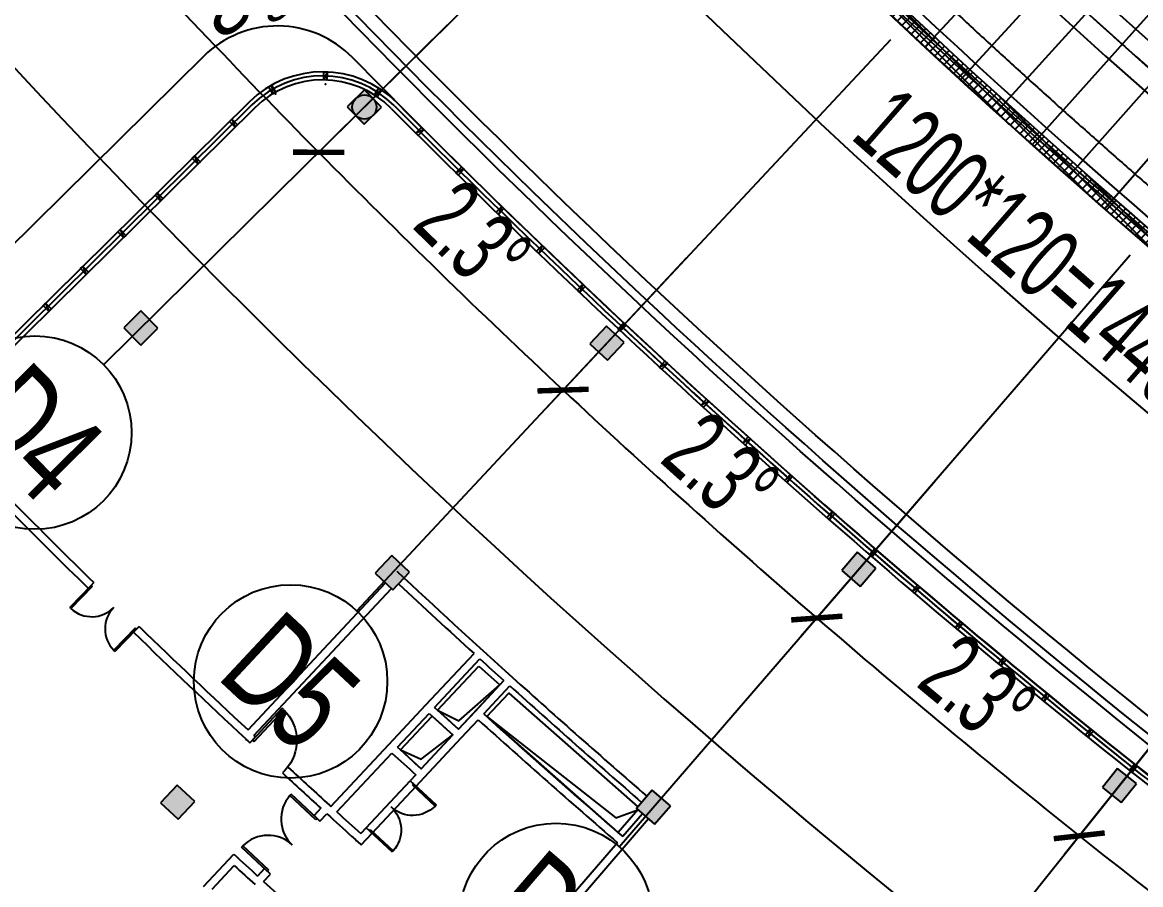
# Model space of a CAD drawing. Extents: x 1962160 to 37842216, y -162679 to 2997677.
# Drawn here: x 37453800 to 37481552, y 2588006 to 2609408 of the extents above; entities that cross this region are included whole.
import ezdxf
from ezdxf.enums import TextEntityAlignment as Align

# ---------------------------------------------------------------- set-up
doc = ezdxf.new("R2010")
doc.units = 0
doc.header["$LTSCALE"] = 1000
doc.linetypes.add('CENTER', pattern=[2, 1.25, -0.25, 0.25, -0.25])
doc.linetypes.add('CENTER2', pattern=[28.575000000000003, 19.05, -3.175, 3.175, -3.175])
doc.layers.get('0').update_dxf_attribs({"color": 8})
doc.layers.get('Defpoints').update_dxf_attribs({"color": 8})
for name, color, linetype in [('#幕墙线-平面', 8, 'Continuous'), ('#标注', 8, 'Continuous'), ('#轴线', 8, 'CENTER2'), ('1-WIN-1', 8, 'Continuous'), ('A-AL-E', 8, 'Continuous'), ('A-FLOR', 8, 'Continuous'), ('A-FLOR-OTLN', 8, 'Continuous'), ('A-GRID', 8, 'CENTER'), ('A-HATH', 8, 'Continuous'), ('A-ROOF-DRAN', 8, 'Continuous'), ('A-STRS-HRAL', 8, 'Continuous'), ('DIM', 8, 'Continuous'), ('PUB_HATCH', 8, 'Continuous'), ('周边建筑', 8, 'Continuous')]:
    doc.layers.add(name, color=color, linetype=linetype)
doc.layers.add('A-X-CHEK', color=8, linetype='Continuous', plot=False)
doc.styles.add('#文字', font='jrs.shx', dxfattribs={"width": 0.7, "bigfont": 'hztxt.shx'})
doc.styles.add('JHZX', font='jrs.shx', dxfattribs={"width": 0.6, "bigfont": 'jhz.shx'})
doc.dimstyles.new('JZBZ-600', dxfattribs={"dimscale": 600, "dimtxt": 3, "dimasz": 1.5, "dimexe": 1, "dimexo": 1, "dimgap": 0.5, "dimtad": 1, "dimdec": 0, "dimdsep": 46, "dimtxsty": 'JHZX', "dimblk1": 'ARCHTICK', "dimblk2": 'ARCHTICK', "dimsah": 1, "dimcen": 0, "dimclrd": 1, "dimclre": 1, "dimclrt": 2, "dimadec": 1, "dimazin": 2, "dimtfac": 1, "dimtdec": 0, "dimtix": 1, "dimtmove": 0, "dimatfit": 3, "dimfxl": 1, "dimtolj": 1, "dimlwd": -1, "dimlwe": -1, "dimarcsym": 1})
pattern_1 = [(45, (0, 0), (-112.2532015133644, 112.2532015133644), []), (135, (0, 0), (-112.2532015133644, -112.2532015133644), [])]

# ---------------------------------------------------------------- blocks, each defined once
blk = doc.blocks.new('排水沟区域')
at = {"layer": 'A-HATH'}
h = blk.add_hatch(dxfattribs=at)
h.set_pattern_fill('ANSI37', color=256, scale=100)
h.set_pattern_definition(pattern_1)
edge = h.paths.add_edge_path()
edge.add_line((35498191.12780435, 2792704.69880736), (35498459.0045779, 2792929.9587332))
edge.add_arc((35647972.51194591, 2918657.177019742), 195349.9994971962, 220.0607733971273, 249.3814004777669)
edge.add_line((35579180.88943561, 2735820.26888587), (35579057.63851193, 2735492.688041172))
edge.add_arc((35647972.5119459, 2918657.177019722), 195699.9994971731, 220.0607733971238, 249.381400477767, ccw=False)
h = blk.add_hatch(dxfattribs=at)
h.set_pattern_fill('ANSI37', color=256, scale=100)
h.set_pattern_definition(pattern_1)
edge = h.paths.add_edge_path()
edge.add_line((35534399.65557152, 2751366.872208431), (35534679.47534217, 2751781.242126513))
edge.add_arc((35647972.51148921, 2918657.17654296), 201699.9988269107, 222.5380542010584, 235.8271904991334, ccw=False)
edge.add_line((35499354.21061315, 2782291.894408947), (35498801.19539497, 2781786.992562233))
edge.add_line((35498801.19539497, 2781786.992562233), (35499037.18327653, 2781528.516799846))
edge.add_line((35499037.18327653, 2781528.516799846), (35499332.5854577, 2781798.218431691))
edge.add_arc((35647972.51148921, 2918657.176542959), 202049.9988269088, 222.6370590280648, 235.7281857078042)
edge.add_line((35534194.19789471, 2751688.025555281), (35534109.59724137, 2751562.745037361))
edge.add_line((35534109.59724137, 2751562.745037361), (35534399.65557152, 2751366.872208431))
for points in [[(35498191.12780435, 2792704.69880736), (35498459.0045779, 2792929.9587332, 0.1286379628558455), (35579180.88943561, 2735820.26888587), (35579057.63851193, 2735492.688041172, -0.1286379628558608)], [(35534399.65557152, 2751366.872208431), (35534679.47534217, 2751781.242126513, -0.05804986950538716), (35499354.21061315, 2782291.894408947), (35498801.19539497, 2781786.992562233), (35499037.18327653, 2781528.516799846), (35499332.5854577, 2781798.218431691, 0.05718302138919018), (35534194.19789471, 2751688.025555281), (35534109.59724137, 2751562.745037361)]]:
    blk.add_lwpolyline(points, format="xyb", close=True, dxfattribs=at)
blk = doc.blocks.new('A$C58e34137')
at = {"layer": 'A-X-CHEK'}
blk.add_blockref('排水沟区域', (-35647972.51433039, -2918657.17947907), dxfattribs=at)
blk = doc.blocks.new('雨水')
at = {"layer": 'A-ROOF-DRAN'}
blk.add_lwpolyline([(35498616.06719773, 2787606.262450578, 0.1233110608039292), (35578008.94777347, 2732681.938107471)], format="xyb", dxfattribs=at)
blk = doc.blocks.new('幕墙分隔')
blk.add_line((-39.99999999976717, -100.0000000000582), (39.99999999976717, 100.0000000000582))
blk.add_lwpolyline([(-40, 100.0000000000582), (39.99999999976717, 100.0000000000582), (40.00000000023283, -99.99999999970896), (-39.99999999976717, -100.0000000000582)], close=True)
blk = doc.blocks.new('$DorLib2D$00000002')
at = {"layer": '1-WIN-1'}
for p, q in [((-0.5000000000002274, 1.70530256582424e-13), (-0.5, 0.4875000000000114)), ((-0.4750000000001364, 0.4875000000002387), (-0.5, 0.4875000000000114)), ((-0.4750000000001364, 1.70530256582424e-13), (-0.4750000000001364, 0.4875000000002387)), ((0.4749999999999091, 5.684341886080801e-14), (0.4749999999999091, 0.4875000000001251)), ((0.4749999999999091, 0.4875000000001251), (0.4999999999997726, 0.4875000000001251)), ((0.5, -5.684341886080801e-14), (0.4999999999997726, 0.4875000000001251)), ((-0.5000000000002274, 1.70530256582424e-13), (-0.4750000000001364, 1.70530256582424e-13)), ((0.5, -5.684341886080801e-14), (0.4749999999999091, 5.684341886080801e-14))]:
    blk.add_line(p, q, dxfattribs=at)
for centre, start, end in [((-0.4875000000001819, 5.684341886080801e-14), 0, 88.53071642340379), ((0.4874999999999545, 5.684341886080801e-14), 91.46928357659621, 180)]:
    blk.add_arc(centre, 0.4875, start, end, dxfattribs=at)
blk = doc.blocks.new('$DorLib2D$00000001')
for p, q in [((0.45, 0.9750000000000001), (0.5000000000000002, 0.9750000000000001)), ((0.45, 0), (0.45, 0.9750000000000001)), ((0.5, 0), (0.5, 0.9750000000000001)), ((0.5, 0), (0.45, 0))]:
    blk.add_line(p, q)
blk.add_arc((0.475, 0), 0.975, 91.4692835813538, 180)
blk = doc.blocks.new('15')
at = {"layer": 'PUB_HATCH'}
for points in [[(34363975.2826435, 4015615.465961118), (34364402.06995746, 4016037.191687922), (34363980.34423065, 4016463.979001875), (34363553.5569167, 4016042.253275072)], [(34358427.04756209, 4010133.031512682), (34358853.83487605, 4010554.757239486), (34358432.10914924, 4010981.54455344), (34358005.32183529, 4010559.818826637)], [(34370013.9921217, 4009757.411519218), (34370423.80022278, 4010195.654967882), (34369985.55677412, 4010605.463068952), (34369575.74867304, 4010167.219620288)], [(34376279.22781294, 4004142.285912447), (34376671.41793688, 4004596.363996797), (34376217.33985253, 4004988.554120733), (34375825.14972859, 4004534.476036383)], [(34364686.48680779, 4004060.246686588), (34365096.29490886, 4004498.490135252), (34364658.05146019, 4004908.298236322), (34364248.24335912, 4004470.054787658)], [(34382761.22768051, 3998778.838581216), (34383135.18851268, 3999248.043542838), (34382665.98355106, 3999622.004374997), (34382292.02271889, 3999152.799413376)], [(34359358.98149387, 3998363.081853958), (34359768.78959494, 3998801.325302622), (34359330.54614627, 3999211.133403692), (34358920.7380452, 3998772.889955029)], [(34371180.75620177, 3998239.270815896), (34371572.9463257, 3998693.348900246), (34371118.86824135, 3999085.539024182), (34370726.67811742, 3998631.460939832)]]:
    blk.add_hatch(color=256, dxfattribs=at).paths.add_polyline_path(points)
at = {"layer": '周边建筑'}
for p, q in [((34363980.34423065, 4016463.979001875), (34363553.5569167, 4016042.253275072)), ((34364402.06995746, 4016037.191687922), (34363980.34423065, 4016463.979001875)), ((34361115.12866861, 4016163.278603443), (34330350.8070454, 3985763.813877287)), ((34361115.12866862, 4016163.278603453), (34353126.61634853, 4008269.507973198)), ((34361185.41628975, 4016092.147384461), (34353196.90396966, 4008198.376754205)), ((34363553.5569167, 4016042.253275072), (34363975.2826435, 4015615.465961118)), ((34363975.2826435, 4015615.465961118), (34364402.06995746, 4016037.191687922)), ((34361255.70391089, 4016021.016165468), (34353267.19159079, 4008127.245535213)), ((34358432.10914924, 4010981.54455344), (34358005.32183529, 4010559.818826637)), ((34358853.83487605, 4010554.757239486), (34358432.10914924, 4010981.54455344)), ((34358005.32183529, 4010559.818826637), (34358427.04756209, 4010133.031512682)), ((34358427.04756209, 4010133.031512682), (34358853.83487605, 4010554.757239486)), ((34369985.55677412, 4010605.463068952), (34369575.74867304, 4010167.219620288)), ((34370423.80022278, 4010195.654967882), (34369985.55677412, 4010605.463068952)), ((34370013.9921217, 4009757.411519218), (34370423.80022278, 4010195.654967882)), ((34369575.74867304, 4010167.219620288), (34370013.9921217, 4009757.411519218)), ((34376217.33985253, 4004988.554120733), (34375825.14972859, 4004534.476036383)), ((34376671.41793688, 4004596.363996797), (34376217.33985253, 4004988.554120733)), ((34364658.05146019, 4004908.298236322), (34364248.24335912, 4004470.054787658)), ((34365096.29490886, 4004498.490135252), (34364658.05146019, 4004908.298236322)), ((34364248.24335912, 4004470.054787658), (34364686.48680779, 4004060.246686588)), ((34364686.48680779, 4004060.246686588), (34365096.29490886, 4004498.490135252)), ((34375825.14972859, 4004534.476036383), (34376279.22781294, 4004142.285912447)), ((34376279.22781294, 4004142.285912447), (34376671.41793688, 4004596.363996797)), ((34357127.36560337, 4004092.818193298), (34357266.8261776, 4004236.175178495)), ((34361088.82164225, 4000578.975365811), (34364503.88538417, 4004231.000073763)), ((34361234.99350116, 4000442.469668864), (34364649.96653211, 4004094.397374914)), ((34358385.58118945, 4003147.827678896), (34358246.12061521, 4003004.470693708)), ((34365503.71131668, 4001200.721192036), (34366698.19333632, 4002478.084714821)), ((34365719.02144996, 4001138.151065702), (34366846.10056128, 4002343.434795753)), ((34366722.91808333, 4001040.425136941), (34367438.96776969, 4001806.159350446)), ((34366938.52253738, 4000978.169753402), (34367587.49417523, 4001672.171575017)), ((34364581.56248773, 4000214.587238305), (34365503.71131668, 4001200.721192036)), ((34366311.8252504, 4000600.807812747), (34366722.91808333, 4001040.425136941)), ((34364796.86698581, 4000152.011085769), (34365582.40590777, 4000992.056183254)), ((34366390.79246059, 4000392.434339284), (34366801.89704818, 4000832.064233761)), ((34361136.798315, 4000260.560768726), (34361272.84963621, 4000407.156385655)), ((34363146.23377354, 3998679.665395541), (34364581.56248773, 4000214.587238304)), ((34365389.61960302, 3999614.613098123), (34366175.20208631, 4000454.704779542)), ((34365468.57970977, 3999406.232028337), (34366389.05742832, 4000390.578918356)), ((34363294.09895676, 3998544.970517567), (34364660.2515981, 4000005.916368525)), ((34362079.12314168, 3999658.876334895), (34361943.07182047, 3999512.280717968)), ((34365252.99668512, 3999468.510328191), (34365114.57392887, 3999320.482832109)), ((34365260.65507675, 3999183.880133323), (34365468.57970977, 3999406.232028337)), ((34382665.98355106, 3999622.004374997), (34382292.02271889, 3999152.799413376)), ((34383135.18851268, 3999248.043542838), (34382665.98355106, 3999622.004374997)), ((34359330.54614627, 3999211.133403692), (34358920.7380452, 3998772.889955029)), ((34359768.78959494, 3998801.325302622), (34359330.54614627, 3999211.133403692)), ((34364021.75231805, 3998151.833629597), (34365114.5739209, 3999320.482826035)), ((34364167.8334676, 3998015.230929241), (34365260.65507045, 3999183.880125679)), ((34365114.57392887, 3999320.482832109), (34365260.65507675, 3999183.880133323)), ((34382292.02271889, 3999152.799413376), (34382761.22768051, 3998778.838581216)), ((34382761.22768051, 3998778.838581216), (34383135.18851268, 3999248.043542838)), ((34371118.86824135, 3999085.539024182), (34370726.67811742, 3998631.460939832)), ((34371572.9463257, 3998693.348900246), (34371118.86824135, 3999085.539024182)), ((34358920.7380452, 3998772.889955029), (34359358.98149387, 3998363.081853958)), ((34359358.98149387, 3998363.081853958), (34359768.78959494, 3998801.325302622)), ((34362898.80182275, 3998634.679873359), (34362728.3125724, 3998452.360890184)), ((34370726.67811742, 3998631.460939832), (34371180.75620177, 3998239.270815896)), ((34371180.75620177, 3998239.270815896), (34371572.9463257, 3998693.348900246)), ((34362728.3125724, 3998452.360890184), (34362874.39372084, 3998315.758190865)), ((34362874.39372084, 3998315.758190865), (34363046.5747802, 3998499.88637035)), ((34370878.03747734, 3998500.730892709), (34370387.81458923, 3997933.150343901)), ((34371029.39683519, 3998370.000854499), (34370473.79419063, 3997726.723552355)), ((34364021.75232602, 3998151.833635672), (34363886.76947547, 3998007.48473487)), ((34363898.61493621, 3997727.332136289), (34364167.8334739, 3998015.230936889)), ((34364167.8334739, 3998015.230936889), (34364021.75232602, 3998151.833635672)), ((34370257.08453881, 3997781.790963445), (34366171.75614614, 3993051.793749778)), ((34370473.79419063, 3997726.723552355), (34366323.11550803, 3992921.063708083)), ((34359987.1566941, 3996692.284395119), (34360737.93258944, 3997495.154364474)), ((34360202.16771153, 3996629.394398197), (34360748.60148969, 3997213.743567425)), ((34361498.88826919, 3997137.630544196), (34361327.75987519, 3996954.628065458)), ((34361475.51579347, 3996819.816340981), (34361644.96941764, 3997001.027844873)), ((34361644.96941764, 3997001.027844873), (34361498.88826919, 3997137.630544196))]:
    blk.add_line(p, q, dxfattribs=at)
for points in [[(34389904.63899032, 3995948.180536044, -0.04800945961635281), (34359858.43481566, 4022975.750486837, -0.04800945961635281)], [(34387868.14427014, 3996783.149921055, -0.04571973664616439), (34359317.13187979, 4022752.360361452, -0.04571973664616439)], [(34388677.23922429, 3996425.075137513, -0.04650377268511744), (34359599.95834443, 4022739.761958461, -0.04650377268511744)]]:
    blk.add_lwpolyline(points, format="xyb", dxfattribs=at)
for points in [[(34359992.11660529, 4017302.949126642), (34327804.89124851, 3985497.455937146, 0.4129759503049449), (34327775.24891686, 3981828.400454395, 0.1494418678029234), (34462605.55885959, 3908362.281586812, 0.4147260606000924), (34465679.79346514, 3910394.302898092), (34474630.62973479, 3954750.458055043, 0.4131228733560754), (34472605.79338679, 3957811.450065851, -0.1495092029449499), (34363678.34311313, 4017271.518329401, 0.4157145913370236), (34359992.11660673, 4017302.949128066)], [(34364787.7585504, 4016145.646122517, 0.4135317777718963), (34361115.12866861, 4016163.278603445), (34330350.8070454, 3985763.813877287, 0.4147813061863365), (34330332.41864164, 3982083.343291028, 0.1704916733923174), (34485713.0302125, 3906701.947371353, 0.4125640170375961), (34488589.92230238, 3908973.433014254), (34498066.25026848, 3987461.103279992, 1.469013519981978), (34452166.30266599, 3975481.853364326), (34449731.31604223, 3968073.784921957, -0.06531639655491227), (34400997.70607769, 3991683.325158094, 0.08934789544916616), (34393138.5508233, 3995037.334856166), (34392607.83259175, 3995158.882407849, -0.1125361045485018), (34383038.20091584, 3999772.941151016, -0.0289167358602449), (34364787.7585504, 4016145.646122518)]]:
    blk.add_lwpolyline(points, format="xyb", close=True, dxfattribs=at)
for points in [[(34366818.03336091, 4002167.010106985), (34367334.80501343, 4001695.858954527), (34366311.81462228, 4000600.796447168), (34365793.32640103, 4001071.201823065)], [(34367012.82674347, 4000911.219714099), (34367559.333692, 4001495.647130778), (34370759.49380898, 3998669.454977552), (34370726.67811742, 3998631.460939832), (34370764.51795778, 3998598.778429505), (34370274.37245526, 3998031.287518202)], [(34365656.71127648, 4000925.107387243), (34366175.19302201, 4000454.695086304), (34365389.61960302, 3999614.613098132), (34364871.17806838, 4000085.068400073)]]:
    blk.add_lwpolyline(points, close=True, dxfattribs=at)
for points in [[(34365793.33546533, 4001071.211516309), (34366320.70092834, 4000809.635916103), (34367334.81407773, 4001695.86864777)], [(34367012.82674347, 4000911.219714099), (34370216.20092834, 3998401.135916103), (34370764.51795778, 3998598.778429505)], [(34364871.18713268, 4000085.078093316), (34365389.20092834, 3999850.635916103), (34366175.20208631, 4000454.704779547)]]:
    blk.add_lwpolyline(points, dxfattribs=at)
blk.add_circle((34363977.81343707, 4016039.722481497), 300, dxfattribs=at)
for centre, radius, start, end in [((34362942.60681808, 4014313.866909639), 2600, 44.79162386161467, 134.658220686535), ((34362942.60681809, 4014313.866909662), 2599.999999981699, 44.79162362343474, 134.6582207606851), ((34362942.60681809, 4014313.86690966), 2499.999999984247, 44.79162362342303, 134.6582207606486), ((34362942.60681809, 4014313.866909659), 2399.999999987121, 44.79162362340246, 134.6582207606167), ((34515345.04316887, 4165611.784587564), 212249.9999984363, 224.7916236234325, 231.4170050581589), ((34515345.04316887, 4165611.784587585), 212149.9999984521, 224.7916236234356, 231.4170050581619), ((34515345.04316887, 4165611.784587556), 212349.9999984304, 224.7916236234319, 231.4170050581579), ((34515345.94354907, 4165612.857858752), 212251.4004835979, 226.9204419839778, 231.4448120640826), ((34515345.04316365, 4165611.78458272), 226099.9999913292, 224.1767394992891, 225.5915593328389), ((34515345.04316378, 4165611.784582646), 225899.9999913447, 224.1763132109722, 225.5913842444914), ((34515345.04149087, 4165611.782736408), 220499.9974999511, 226.9346747297414, 227.9463859812258), ((34515345.04319154, 4165611.784612278), 220700.0000319744, 226.9983045195894, 227.6603288566881), ((34515345.04316405, 4165611.78458246), 226099.9999914239, 225.9870822497888, 226.9584498255215), ((34515345.04316374, 4165611.784582317), 225899.9999910864, 225.9872573381286, 226.9331033284542), ((34515345.04149102, 4165611.782736712), 220699.9975002793, 227.7122553627171, 227.9199683244811), ((34515345.04311747, 4165611.784528906), 220499.9999204568, 227.9463859793754, 229.1046675829173), ((34515345.04311749, 4165611.784529161), 220699.9999206533, 227.9718985090171, 229.1047382235826), ((34515345.03997045, 4165611.78105808), 222349.9952353542, 227.7063789933962, 227.9125502005588), ((34515345.03997068, 4165611.781058989), 222549.9952361775, 227.705672628077, 227.9116585096805), ((34515345.04315824, 4165611.784575474), 221849.9999823481, 227.9664473716408, 229.1567946868699), ((34515345.04315824, 4165611.784575269), 221649.9999821892, 227.9673913315862, 229.1567713831032), ((34515345.04284658, 4165611.784227379), 226099.9995152273, 226.9584498229041, 226.9970839653181), ((34515345.04282679, 4165611.784243551), 225899.999513552, 226.9838300202548, 226.9969605761448), ((34515345.04235549, 4165611.783690557), 223899.9987875863, 227.7009376736773, 227.9056812676058), ((34515345.04235553, 4165611.783690961), 223699.9987879063, 227.7016355422378, 227.9065622318314), ((34515345.04284089, 4165611.784231948), 225899.9995146798, 227.2759575607508, 227.6302990362923), ((34397943.37899669, 4018455.70503568), 23999.99999983006, 231.4170050581642, 257.1003230834286), ((34397943.37899669, 4018455.705035682), 23899.99999983162, 231.4170050581496, 257.1003230834089), ((34515345.04284106, 4165611.784233009), 226099.9995155806, 227.2758341652606, 227.6046422766976), ((34397943.37899669, 4018455.705035686), 24099.99999983635, 231.4170050581553, 257.1003230834349), ((34515345.08604973, 4165611.831612774), 225900.0636391395, 227.6302990381409, 227.6432959558895), ((34515345.04455076, 4165611.78611), 225900.0020545122, 227.6940269603562, 227.8969574323616), ((34515345.08604944, 4165611.831626943), 226100.0636494136, 227.6553279663823, 227.8684886657863), ((34515345.04455078, 4165611.786110401), 226100.0020548132, 227.8684886963676, 227.9467830800525), ((34515345.04433914, 4165611.785865088), 228400.0017309516, 227.3970557795811, 227.5977517994906), ((34515345.04433922, 4165611.78586673), 228600.0017322064, 227.4467682270935, 227.6225319162491), ((34515345.0432317, 4165611.784655815), 228400.0000911909, 227.6479270078258, 228.0995336064961)]:
    blk.add_arc(centre, radius, start, end, dxfattribs=at)
for p in [(34363015.5127742, 4016607.036373826), (34361768.80120946, 4016370.090925625), (34360729.15400154, 4015641.296248983), (34365353.99525715, 4015436.038472519), (34365354.00668313, 4015436.050043071), (34359804.41805186, 4014727.527428474), (34366345.46848401, 4014452.290687182), (34366345.47418327, 4014452.296486065), (34358879.68210218, 4013813.758607966), (34367343.3936914, 4013475.088463147), (34357954.94615249, 4012899.989787457), (34368347.7219957, 4012504.468289275), (34369358.41560686, 4011540.477994144), (34356105.47425313, 4011072.452146439), (34371398.72420289, 4009632.554455551), (34372428.25077725, 4008688.703886106), (34373463.96595868, 4007751.648430057), (34374505.81949465, 4006821.422588787), (34374505.82489874, 4006821.428663683), (34375553.77170379, 4005898.072691883), (34375553.78248298, 4005898.084867262), (34376607.79333284, 4004981.657023332), (34377667.7977009, 4004072.175018362), (34377667.80817856, 4004072.187454181), (34377667.81180765, 4004072.184814956), (34378733.78291127, 4003169.703746785), (34378733.78813533, 4003169.709977176), (34378733.7920066, 4003169.707624005), (34379805.68365917, 4002274.266594982), (34379805.68777074, 4002274.264529452), (34380883.44833498, 4001385.896081996), (34380883.45268493, 4001385.894305682), (34381967.03549348, 4000504.636906344), (34381967.04007992, 4000504.635420809)]:
    blk.add_point(p, dxfattribs=at)
for p, rotation in [((34363011.91127883, 4016812.906103356), 178.4114552493355), ((34361686.67156657, 4016475.492835652), 210.1571939256192), ((34364316.41389877, 4016402.563657632), 146.665716573204), ((34360729.15400154, 4015641.296248983), 224.1917501538661), ((34365353.99353611, 4015436.037938825), 135.0344523944157), ((34359804.41805186, 4014727.527428474), 224.1917501538661), ((34366345.46848716, 4014452.290676862), 135.4122981612767), ((34358879.68210218, 4013813.758607966), 224.1917501538661), ((34357954.94615249, 4012899.989787457), 224.1917501538661), ((34357030.21020281, 4011986.220966948), 224.1917501538661), ((34356105.47425313, 4011072.452146439), 224.1917501538661), ((34370375.43081606, 4010583.159267873), 136.9204222081492), ((34371398.72250426, 4009632.553854347), 137.2963479115946), ((34372428.25078081, 4008688.703875918), 137.6741936784557), ((34373463.96596149, 4007751.648422087), 138.0513678699798), ((34377667.79602732, 4004072.174350569), 139.5588510962334), ((34378733.78291522, 4003169.703736746), 139.9366968630944)]:
    blk.add_blockref('幕墙分隔', p, dxfattribs=dict(at, rotation=rotation))
for p, xscale, rotation in [((34367343.39368325, 4013475.088465415), -1, 135.789472353203), ((34368347.7219853, 4012504.468292137), -1, 136.1666465447271), ((34369358.41512079, 4011540.476259049), -1, 136.5444923115881), ((34374505.81948414, 4006821.422591235), -1, 138.4285420619061), ((34375553.77128658, 4005898.070938956), -1, 138.8063878287671), ((34376607.7772188, 4004981.638712232), -0.9999999999999998, 139.1823135322125), ((34379805.68365088, 4002274.266596602), -0.9999999999999998, 140.3138710550207), ((34380883.44832438, 4001385.896084028), -1, 140.6910452465448), ((34381967.0351458, 4000504.635138312), -0.9999999999999998, 141.0688910134059), ((34383056.39821331, 3999630.52722822), -1, 141.4448167168513)]:
    blk.add_blockref('幕墙分隔', p, dxfattribs=dict(at, xscale=xscale, rotation=rotation))
at = {"layer": '周边建筑', "zscale": 200}
for name, p, xscale, yscale, rotation in [('$DorLib2D$00000002', (34357756.47339622, 4003620.322935906), -1560.805258970763, -1560.805258970763, 315.7893207912598), ('$DorLib2D$00000001', (34361607.96072825, 3999959.718551713), -1100, 1100, 317.1364590661408), ('$DorLib2D$00000002', (34364641.20369425, 3998667.856877638), 1600, -1600, 46.92042011169271), ('$DorLib2D$00000002', (34362186.6409929, 3997726.694362325), 1800, 1800, 46.92042011164769)]:
    blk.add_blockref(name, p, dxfattribs=dict(at, xscale=xscale, yscale=yscale, rotation=rotation))
blk = doc.blocks.new('A$C06ac024f')
at = {"layer": 'A-AL-E'}
for points in [[(-149036.9355088994, -137018.3052839129), (-148595.4969473183, -136611.8612310132, 0.0576189806809702), (-113501.0588381291, -166915.9408562369), (-117026.3937263862, -172136.4133938593)], [(-148935.3336354494, -137128.6549976039), (-148641.0690273419, -136857.7178608104, 0.05718510588659114), (-113778.3189935014, -166969.1462465618), (-117192.1411391944, -172024.4857603339)]]:
    blk.add_lwpolyline(points, format="xyb", dxfattribs=at)
for centre, radius, end in [((-0.004684299230575562, 0.005673703737556934), 195350.000000004, 249.3814002423705), ((-0.004684299230575562, 0.00567371491342783), 195550.0000000139, 249.3815480125011)]:
    blk.add_arc(centre, radius, 213.4267024433433, end, dxfattribs=at)
at = {"layer": 'A-FLOR-OTLN'}
blk.add_lwpolyline([(-146740.3829964027, -133973.6908970349, 0.0592936020027905), (-111200.1052126661, -164670.0512355477)], format="xyb", dxfattribs=at)
at = {"layer": 'A-STRS-HRAL'}
for points in [[(-68914.87842030823, -183164.483728487, -0.1286379625230906), (-149781.3891317025, -125952.472956228), (-149934.3773731143, -126081.2930520335, 0.1286385223226153), (-68984.78143659234, -183351.8707182621)], [(-149083.0340711251, -137263.5052156076), (-149453.8721985966, -136857.3289869008), (-148605.7488620431, -136082.9939870764, 0.05854660059895181), (-113015.5884624645, -166822.4383295183), (-113407.3353732601, -167402.5550773777, -0.0002472804200370883), (-113572.8613683507, -167290.2995583657), (-113293.0415977016, -166875.9296402833, -0.05804986945389694), (-148618.3062986881, -136365.2773883119), (-149171.3215169907, -136870.1792351473), (-148935.3336354494, -137128.6549976039), (-149083.0340711251, -137263.5052156099)]]:
    blk.add_lwpolyline(points, format="xyb", dxfattribs=at)
at = {"layer": 'A-ROOF-DRAN'}
blk.add_blockref('雨水', (-35647972.51693987, -2918657.171766797), dxfattribs=at)
at = {"layer": '周边建筑'}
blk.add_blockref('15', (-34515346.51224016, -4165614.464939157), dxfattribs=at)
blk = doc.blocks.new('A$C80b62fe7')
at = {"layer": '#幕墙线-平面'}
for points in [[(-78821.85220679641, 63164.41868437082, 0.005573949682504613), (-75982.2171158567, 59854.42407566402, 0.004935396391704725), (-73406.8330386877, 56977.09491097229, 0.05929360200278565), (-38419.24503024668, 26758.09619020019, 0.05859901251173332), (2176.018261194229, 5784.232406029012, 0.05859901251173332)], [(-80806.27106510103, 61500.032372599, 0.005573949682508667), (-77929.03741127253, 58146.21134378761, 0.004935396391700394), (-75319.55362161994, 55230.78452285752, 0.05929360200278848), (-39868.70784035325, 24611.66716455901, 0.05859901251172954), (1264.06238797307, 3360.096171140205, 0.05859901251172954)], [(-81572.45738267899, 60857.41388020385, 0.005573952475742697), (-78680.70547899604, 57486.66974846786, 0.004935396391694963), (-76058.05577719212, 54556.53340775566, 0.05929360200279235), (-40428.34599097073, 23782.93008902203, 0.05859901251173084), (911.955873221159, 2424.136234889738, 0.05859901251173084)], [(-83556.8762595728, 59193.02759059984, 0.005573952475741507), (-80627.52577441186, 55778.45701658819, 0.004935396391697476), (-77970.77636012435, 52810.22301964276, 0.05929360200279524), (-41877.80880107731, 21636.50106338179, 0.05859901251172722), (0, 1.396983861923218e-09, 0.05859901251172722)], [(-83756.08433216065, 59025.94634145033, 0.005573952475743173), (-80822.95947202295, 55606.97620180482, 0.004935396391701269), (-78162.78692056984, 52634.91772971628, 0.05929360200279434), (-42023.31472023576, 21421.02942374162, 0.05859901251172686), (-91.54769383370876, -243.3495834250934, 0.05859901251172686)]]:
    blk.add_lwpolyline(points, format="xyb", dxfattribs=at)
blk.add_arc((71051.57360942662, 188867.3555372753), 195350.000000004, 213.4267023194232, 249.3814006729123, dxfattribs=at)
blk = doc.blocks.new('DASWQE')
at = {"layer": '#幕墙线-平面', "ltscale": 10}
for points in [[(-149868.8910876811, -125698.5576879755, 0.005573949682504613), (-147029.2559967414, -129008.5522966823, 0.004935396391704725), (-144453.8719195724, -131885.881461374, 0.05929360200278565), (-109466.2839111313, -162104.8801821461, 0.05859901251173332), (-68871.02061969042, -183078.7439663173, 0.05859901251173332)], [(-151853.3099459857, -127362.9439997473, 0.005573949682508667), (-148976.0762921572, -130716.7650285587, 0.004935396391700394), (-146366.5925025046, -133632.1918494888, 0.05929360200278848), (-110915.7467212379, -164251.3092077873, 0.05859901251172954), (-69782.97649291158, -185502.8802012061, 0.05859901251172954)], [(-152619.4962635636, -128005.5624921424, 0.005573952475742697), (-149727.7443598807, -131376.3066238784, 0.004935396391694963), (-147105.0946580768, -134306.4429645906, 0.05929360200279235), (-111475.3848718554, -165080.0462833242, 0.05859901251173084), (-70135.08300766349, -186438.8401374565, 0.05859901251173084)], [(-154603.9151404575, -129669.9487817464, 0.005573952475741507), (-151674.5646552965, -133084.5193557581, 0.004935396391697476), (-149017.815241009, -136052.7533527035, 0.05929360200279524), (-112924.847681962, -167226.4753089645, 0.05859901251172722), (-71047.03888088465, -188862.9763723449, 0.05859901251172722)]]:
    blk.add_lwpolyline(points, format="xyb", dxfattribs=at)
for points in [[(-137453.4152093381, -148090.3816682226), (-132895.4449952692, -143179.6884860494)], [(-136571.4690395147, -148904.1179404571), (-132042.7442564666, -143966.4411748964)], [(-135684.7055719718, -149712.6019043433), (-131185.385962069, -144748.1157225133)], [(-134793.1560856104, -150515.8050421537), (-130323.4003537595, -145524.68455682)], [(-133896.8520281315, -151313.6990224314), (-129456.8178364187, -146296.120285836)], [(-132995.8250149339, -152106.2557009901), (-128585.6689770967, -147062.3956986419)]]:
    blk.add_lwpolyline(points, dxfattribs=at)
at = {"layer": 'DIM', "ltscale": 10}
blk.add_blockref('A$C80b62fe7', (-71047.03888088465, -188862.9763723449), dxfattribs=at)
blk = doc.blocks.new('_ARCHTICK')
at = {"const_width": 0.15}
blk.add_lwpolyline([(-0.5, -0.5), (0.5, 0.5)], dxfattribs=at)
blk = doc.blocks.new('*D17')
at = {"layer": '#标注', "color": 1, "transparency": 16777216}
for p, q in [((36626695.7610601, 2798969.525498299), (36639771.65611975, 2809138.434022281)), ((36712455.71953414, 2735988.755651569), (36718245.27166823, 2751508.640260249))]:
    blk.add_line(p, q, dxfattribs=at)
blk.add_arc((36780598.51155947, 2918657.163268263), 178999.986739619, 217.8716196905407, 249.5424261213195, dxfattribs=at)
at = {"layer": 'Defpoints', "color": 0, "transparency": 16777216}
for p in [(36780598.51155947, 2918657.163268263), (36626222.12810301, 2798601.188937584), (36661822.4543592, 2784742.102544155), (36712246.01131264, 2735426.596900115)]:
    blk.add_point(p, dxfattribs=at)
at = {"layer": '#标注', "color": 1, "transparency": 16777216, "xscale": 900, "yscale": 900, "zscale": 900}
for p, rotation in [((36639298.02316266, 2808770.097461566), 127.8716196905407), ((36718035.56344673, 2750946.481508795), 339.5424261213195)]:
    blk.add_blockref('_ARCHTICK', p, dxfattribs=dict(at, rotation=rotation))
at = {"layer": '#标注', "color": 2, "transparency": 16777216, "insert": (36675356.14096593, 2775350.224439533), "char_height": 1800, "attachment_point": 5, "rotation": 323.70702290593005, "style": 'JHZX'}
blk.add_mtext('\\A1;31.7°', dxfattribs=at)
blk = doc.blocks.new('*D20')
at = {"layer": '#标注', "color": 1, "transparency": 16777216}
for p, q in [((36631051.95231996, 2782121.438072938), (36621820.55292365, 2773693.187917586)), ((36636557.92005843, 2776324.856201243), (36627666.40001151, 2767538.787299249))]:
    blk.add_line(p, q, dxfattribs=at)
blk.add_arc((36780598.51155943, 2918657.163268313), 214399.9867396037, 222.39601999302, 224.6582207051592, dxfattribs=at)
at = {"layer": 'Defpoints', "color": 0, "transparency": 16777216}
for p in [(36780598.51155943, 2918657.163268313), (36631495.0536272, 2782525.988726776), (36636984.7073728, 2776746.581927631), (36624179.8511463, 2772026.480979413)]:
    blk.add_point(p, dxfattribs=at)
at = {"layer": '#标注', "color": 1, "transparency": 16777216, "xscale": 900, "yscale": 900, "zscale": 900}
for p, rotation in [((36622263.65423089, 2774097.73857142), 132.39601999302), ((36628093.18732587, 2767960.513025641), 314.6582207051592)]:
    blk.add_blockref('_ARCHTICK', p, dxfattribs=dict(at, rotation=rotation))
at = {"layer": '#标注', "color": 2, "transparency": 16777216, "insert": (36626018.18855691, 2771826.791457143), "char_height": 1800, "attachment_point": 5, "rotation": 313.52712034909064, "style": 'JHZX'}
blk.add_mtext('\\A1;2.3°', dxfattribs=at)
blk = doc.blocks.new('*D21')
at = {"layer": '#标注', "color": 1, "transparency": 16777216}
for p, q in [((36636557.92005843, 2776324.856201239), (36627666.40001149, 2767538.787299227)), ((36642288.39975655, 2770750.129601646), (36633750.61801757, 2761619.936916199))]:
    blk.add_line(p, q, dxfattribs=at)
blk.add_arc((36780598.5115594, 2918657.163268324), 214399.98673963, 224.6582207051664, 226.9204202155172, dxfattribs=at)
at = {"layer": 'Defpoints', "color": 0, "transparency": 16777216}
for p in [(36780598.5115594, 2918657.163268324), (36636984.70737279, 2776746.581927631), (36642698.20785683, 2771188.373051059), (36630089.64770087, 2765966.507974796)]:
    blk.add_point(p, dxfattribs=at)
at = {"layer": '#标注', "color": 1, "transparency": 16777216, "xscale": 900, "yscale": 900, "zscale": 900}
for p, rotation in [((36628093.18732585, 2767960.513025615), 134.6582207051664), ((36634160.42611785, 2762058.180365607), 316.9204202155172)]:
    blk.add_blockref('_ARCHTICK', p, dxfattribs=dict(at, rotation=rotation))
at = {"layer": '#标注', "color": 2, "transparency": 16777216, "insert": (36631934.43413782, 2765839.538531609), "char_height": 1800, "attachment_point": 5, "rotation": 315.78932046034134, "style": 'JHZX'}
blk.add_mtext('\\A1;2.3°', dxfattribs=at)
blk = doc.blocks.new('*D22')
at = {"layer": '#标注', "color": 1, "transparency": 16777216}
for p, q in [((36642288.39975655, 2770750.129601654), (36633750.61801758, 2761619.936916199)), ((36648234.46222866, 2765405.944415886), (36640063.72656412, 2755945.859099347))]:
    blk.add_line(p, q, dxfattribs=at)
blk.add_arc((36780598.51155932, 2918657.163268402), 214399.9867396293, 226.9204202155484, 229.1826197257415, dxfattribs=at)
at = {"layer": 'Defpoints', "color": 0, "transparency": 16777216}
for p in [(36780598.51155932, 2918657.163268402), (36642698.20785683, 2771188.373051059), (36648626.65235051, 2765860.022502039), (36636234.03906858, 2760144.534760691)]:
    blk.add_point(p, dxfattribs=at)
at = {"layer": '#标注', "color": 1, "transparency": 16777216, "xscale": 900, "yscale": 900, "zscale": 900}
for p, rotation in [((36634160.42611785, 2762058.180365603), 136.9204202155484), ((36640455.91668598, 2756399.937185492), 319.1826197257415)]:
    blk.add_blockref('_ARCHTICK', p, dxfattribs=dict(at, rotation=rotation))
at = {"layer": '#标注', "color": 2, "transparency": 16777216, "insert": (36638082.39958967, 2760090.482736733), "char_height": 1800, "attachment_point": 5, "rotation": 318.05151997064496, "style": 'JHZX'}
blk.add_mtext('\\A1;2.3°', dxfattribs=at)
blk = doc.blocks.new('*D23')
at = {"layer": '#标注', "color": 1, "transparency": 16777216}
for p, q in [((36648234.46222866, 2765405.94441589), (36640063.72656412, 2755945.859099343)), ((36654386.84271964, 2760300.627932169), (36646595.8889895, 2750525.39517428))]:
    blk.add_line(p, q, dxfattribs=at)
blk.add_arc((36780598.5115594, 2918657.163268324), 214399.9867396315, 229.1826197257085, 231.4448204373582, dxfattribs=at)
at = {"layer": 'Defpoints', "color": 0, "transparency": 16777216}
for p in [(36780598.5115594, 2918657.163268324), (36648626.65235052, 2765860.022502042), (36654760.80354988, 2760769.83289532), (36642603.45123691, 2754569.632844638)]:
    blk.add_point(p, dxfattribs=at)
at = {"layer": '#标注', "color": 1, "transparency": 16777216, "xscale": 900, "yscale": 900, "zscale": 900}
for p, rotation in [((36640455.91668597, 2756399.937185496), 139.1826197257085), ((36646969.84981973, 2750994.600137435), 321.4448204373581)]:
    blk.add_blockref('_ARCHTICK', p, dxfattribs=dict(at, rotation=rotation))
at = {"layer": '#标注', "color": 2, "transparency": 16777216, "insert": (36644452.50539192, 2754588.582027365), "char_height": 1800, "attachment_point": 5, "rotation": 320.31372008153386, "style": 'JHZX'}
blk.add_mtext('\\A1;2.3°', dxfattribs=at)
blk = doc.blocks.new('*D24')
at = {"layer": '#标注', "color": 1, "transparency": 16777216}
for p, q in [((36654386.84271965, 2760300.627932169), (36646595.8889895, 2750525.39517427)), ((36660735.94845457, 2755442.140672592), (36653336.9203638, 2745366.99706029))]:
    blk.add_line(p, q, dxfattribs=at)
blk.add_arc((36780598.51155941, 2918657.163268331), 214399.9867396487, 231.4448204373609, 233.7070211486521, dxfattribs=at)
at = {"layer": 'Defpoints', "color": 0, "transparency": 16777216}
for p in [(36780598.51155941, 2918657.163268331), (36654760.80354989, 2760769.832895322), (36661091.09710306, 2755925.741166256), (36649187.95755562, 2749250.49099602)]:
    blk.add_point(p, dxfattribs=at)
at = {"layer": '#标注', "color": 1, "transparency": 16777216, "xscale": 900, "yscale": 900, "zscale": 900}
for p, rotation in [((36646969.84981973, 2750994.600137426), 141.4448204373609), ((36653692.0690123, 2745850.597553952), 323.7070211486521)]:
    blk.add_blockref('_ARCHTICK', p, dxfattribs=dict(at, rotation=rotation))
at = {"layer": '#标注', "color": 2, "transparency": 16777216, "insert": (36651034.82268319, 2749342.412373522), "char_height": 1800, "attachment_point": 5, "rotation": 322.5759207930054, "style": 'JHZX'}
blk.add_mtext('\\A1;2.3°', dxfattribs=at)
blk = doc.blocks.new('*D33')
at = {"layer": '#标注', "color": 1, "transparency": 16777216}
for p, q in [((36620746.45035105, 2794342.844410595), (36607722.49268997, 2784214.326747263)), ((36709821.57140478, 2728927.471106052), (36704055.01534672, 2713469.231411852))]:
    blk.add_line(p, q, dxfattribs=at)
blk.add_arc((36780598.51155947, 2918657.163268259), 218399.9867396859, 217.8716196904767, 249.5424261213203, dxfattribs=at)
at = {"layer": 'Defpoints', "color": 0, "transparency": 16777216}
for p in [(36780598.51155947, 2918657.163268259), (36621220.08330814, 2794711.18097131), (36635678.44877037, 2755265.824424677), (36710031.27962628, 2729489.629857505)]:
    blk.add_point(p, dxfattribs=at)
at = {"layer": '#标注', "color": 1, "transparency": 16777216, "xscale": 900, "yscale": 900, "zscale": 900}
for p, rotation in [((36608196.12564705, 2784582.66330798), 127.8716196904767), ((36704264.72356822, 2714031.390163306), 339.5424261213204)]:
    blk.add_blockref('_ARCHTICK', p, dxfattribs=dict(at, rotation=rotation))
at = {"layer": '#标注', "color": 2, "transparency": 16777216, "insert": (36652034.71402183, 2743593.791307066), "char_height": 1800, "attachment_point": 5, "rotation": 323.70702290589804, "style": 'JHZX'}
blk.add_mtext('\\A1;31.7°', dxfattribs=at)
blk = doc.blocks.new('*U247')
blk.add_line((-8.960830237663566e-17, -20), (0, 0))
blk.add_circle((0, -24), 4)
at = {"style": 'JHZX', "width": 0.75}
blk.add_attdef('AXES', text='', height=4, dxfattribs=at).set_placement((0, -24), align=Align.MIDDLE_CENTER)
blk = doc.blocks.new('DOTE-11')
at = {"layer": '#轴线'}
for points in [[(36619929.84721477, 2865401.299438776, 0.4665771712459525), (36603297.92453471, 2824183.319006984, 0.1869069858117834), (36713199.83703386, 2729400.135445045)], [(36649692.25143763, 2857636.069450992, 0.6801866972510827), (36616601.34165016, 2810411.269933818, 0.1628178013647897), (36714737.87267324, 2733523.102957241)], [(36617040.99404421, 2848828.781100597, 0.3318161066738227), (36614765.24095972, 2809199.356465551, 0.1627744169442686), (36713968.85387715, 2731461.616600736)]]:
    blk.add_lwpolyline(points, format="xyb", dxfattribs=at)
blk = doc.blocks.new('ZW-5001')
at = {"layer": '#标注'}
ref = blk.add_blockref('*U247', (36620121.37540963, 2783360.841317972), dxfattribs=dict(at, xscale=599.9999999999999, yscale=599.9999999999999, rotation=310.1336417587769))
ref.add_attrib('AXES', 'D2', dxfattribs={"layer": '0', "height": 2399.999999999999, "rotation": 310.1336419051537, "style": '#文字', "width": 0.7}).set_placement((36609111.95526205, 2774078.99516464), align=Align.MIDDLE_CENTER)
ref = blk.add_blockref('*U247', (36625586.93893181, 2777131.836227275), dxfattribs=dict(at, xscale=599.9999999999999, yscale=599.9999999999999, rotation=312.395842055319))
ref.add_attrib('AXES', 'D3', dxfattribs={"layer": '0', "height": 2399.999999999999, "rotation": 312.3958421935666, "style": '#文字', "width": 0.7}).set_placement((36614952.47740511, 2767422.653561514), align=Align.MIDDLE_CENTER)
ref = blk.add_blockref('*U247', (36631294.11782718, 2771123.42561454), dxfattribs=dict(at, xscale=599.9999999999999, yscale=599.9999999999999, rotation=314.6580423518612))
ref.add_attrib('AXES', 'D4', dxfattribs={"layer": '0', "height": 2399.999999999999, "rotation": 314.6580423819107, "style": '#文字', "width": 0.7}).set_placement((36621051.19077603, 2761002.040065869), align=Align.MIDDLE_CENTER)
ref = blk.add_blockref('*U247', (36637234.01635919, 2765344.974743902), dxfattribs=dict(at, xscale=600, yscale=600, rotation=316.9202426484038))
ref.add_attrib('AXES', 'D5', dxfattribs={"layer": '0', "height": 2399.999999999999, "rotation": 316.9202426291981, "style": '#文字', "width": 0.7}).set_placement((36627398.58935644, 2754827.162439355), align=Align.MIDDLE_CENTER)
ref = blk.add_blockref('*U247', (36643397.37605298, 2759805.490442989), dxfattribs=dict(at, xscale=600, yscale=600, rotation=319.1824429449462))
ref.add_attrib('AXES', 'D6', dxfattribs={"layer": '0', "height": 2400, "rotation": 319.1824430180304, "style": '#文字', "width": 0.7}).set_placement((36633984.77950425, 2748907.645416982), align=Align.MIDDLE_CENTER)
ref = blk.add_blockref('*U247', (36649774.59012643, 2754513.607064047), dxfattribs=dict(at, xscale=599.9999999999999, yscale=599.9999999999999, rotation=321.4446432414883))
ref.add_attrib('AXES', 'D7', dxfattribs={"layer": '0', "height": 2399.999999999999, "rotation": 321.4446432923411, "style": '#文字', "width": 0.7}).set_placement((36640799.4953747, 2743252.715705121), align=Align.MIDDLE_CENTER)
ref = blk.add_blockref('*U247', (36656355.71846426, 2749477.573025635), dxfattribs=dict(at, xscale=600, yscale=600, rotation=323.7068435380304))
ref.add_attrib('AXES', 'D8', dxfattribs={"layer": '0', "height": 2399.999999999999, "rotation": 323.7068435553998, "style": '#文字', "width": 0.7}).set_placement((36647832.11492178, 2737871.187599904), align=Align.MIDDLE_CENTER)
for base, center, p1, p2, picture, middle in [((36635678.44877037, 2755265.824424677), (36780598.51155948, 2918657.16326826), (36621220.08330815, 2794711.180971308), (36710031.27962629, 2729489.629857507), '*D33', (36652034.71402183, 2743593.791307067)), ((36624179.8511463, 2772026.480979413), (36780598.51155942, 2918657.163268317), (36631495.05362719, 2782525.988726777), (36636984.70737279, 2776746.581927629), '*D20', (36626018.18855691, 2771826.791457146)), ((36661822.4543592, 2784742.102544155), (36780598.51155947, 2918657.163268261), (36626222.12810301, 2798601.188937583), (36712246.01131264, 2735426.596900114), '*D17', (36675356.14096593, 2775350.224439533)), ((36630089.64770087, 2765966.507974796), (36780598.5115594, 2918657.163268326), (36636984.70737279, 2776746.58192763), (36642698.20785683, 2771188.373051057), '*D21', (36631934.43413782, 2765839.538531609)), ((36636234.03906858, 2760144.534760691), (36780598.51155932, 2918657.163268404), (36642698.20785683, 2771188.373051059), (36648626.65235051, 2765860.02250204), '*D22', (36638082.39958967, 2760090.482736733)), ((36642603.45123691, 2754569.632844638), (36780598.51155941, 2918657.163268325), (36648626.65235052, 2765860.02250204), (36654760.80354989, 2760769.832895323), '*D23', (36644452.50539191, 2754588.582027365)), ((36649187.95755562, 2749250.49099602), (36780598.51155941, 2918657.16326833), (36654760.80354989, 2760769.832895324), (36661091.09710306, 2755925.741166256), '*D24', (36651034.82268319, 2749342.41237352))]:
    dim = blk.add_angular_dim_3p(base=base, center=center, p1=p1, p2=p2, dimstyle='JZBZ-600', dxfattribs=at)
    dim.commit()
    dim.dimension.update_dxf_attribs({"geometry": picture, "text_midpoint": middle})
blk = doc.blocks.new('FDGFH')
at = {"layer": 'A-FLOR'}
blk.add_blockref('ZW-5001', (-36780598.51155947, -2918657.163268261), dxfattribs=at)
at = {"layer": 'A-GRID'}
blk.add_blockref('DOTE-11', (-36780598.51155947, -2918657.163268261), dxfattribs=at)

msp = doc.modelspace()

# ---------------------------------------------------------------- linework, layer by layer
at = {"layer": '#标注', "ltscale": 10}
for centre, radius, start, end in [((37613652.56706142, 2756885.970254162), 205203.0947814054, 208.7449720341355, 248.9246422539542), ((37615333.70611919, 2758990.913890926), 195278.2085374869, 213.5151148603672, 249.2588010921493)]:
    msp.add_arc(centre, radius, start, end, dxfattribs=at)

# ---------------------------------------------------------------- block references
at = {"layer": 'A-STRS-HRAL'}
msp.add_blockref('DASWQE', (37613652.56708944, 2756885.970215484), dxfattribs=at)
at = {"layer": 'DIM', "ltscale": 10}
for name, p in [('A$C06ac024f', (37613657.10216346, 2756879.841327364)), ('A$C58e34137', (37613657.09747919, 2756879.847001005))]:
    msp.add_blockref(name, p, dxfattribs=at)
at = {"layer": 'DIM'}
msp.add_blockref('FDGFH', (37613657.09676763, 2756879.827155179), dxfattribs=at)

# ---------------------------------------------------------------- texts
at = {"layer": '#标注', "ltscale": 10, "insert": (37479371.15211146, 2603309.395610014), "char_height": 1800, "attachment_point": 5, "rotation": 318.83480734637266, "style": 'JHZX'}
msp.add_mtext('\\A1;1200*120=144000', dxfattribs=at)

doc.saveas('drawing.dxf')
